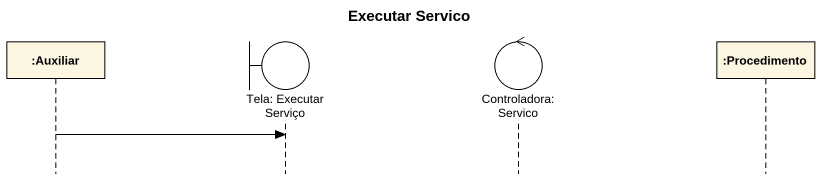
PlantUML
@startuml
title Executar Servico
hide footbox
participant ":Auxiliar" as Auxiliar
boundary "Tela: Executar Serviço" as Tela_Executar_Serviço
control "Controladora: Servico" as Controladora_Servico
participant ":Procedimento" as Procedimento

Auxiliar -> Tela_Executar_Serviço
@enduml
